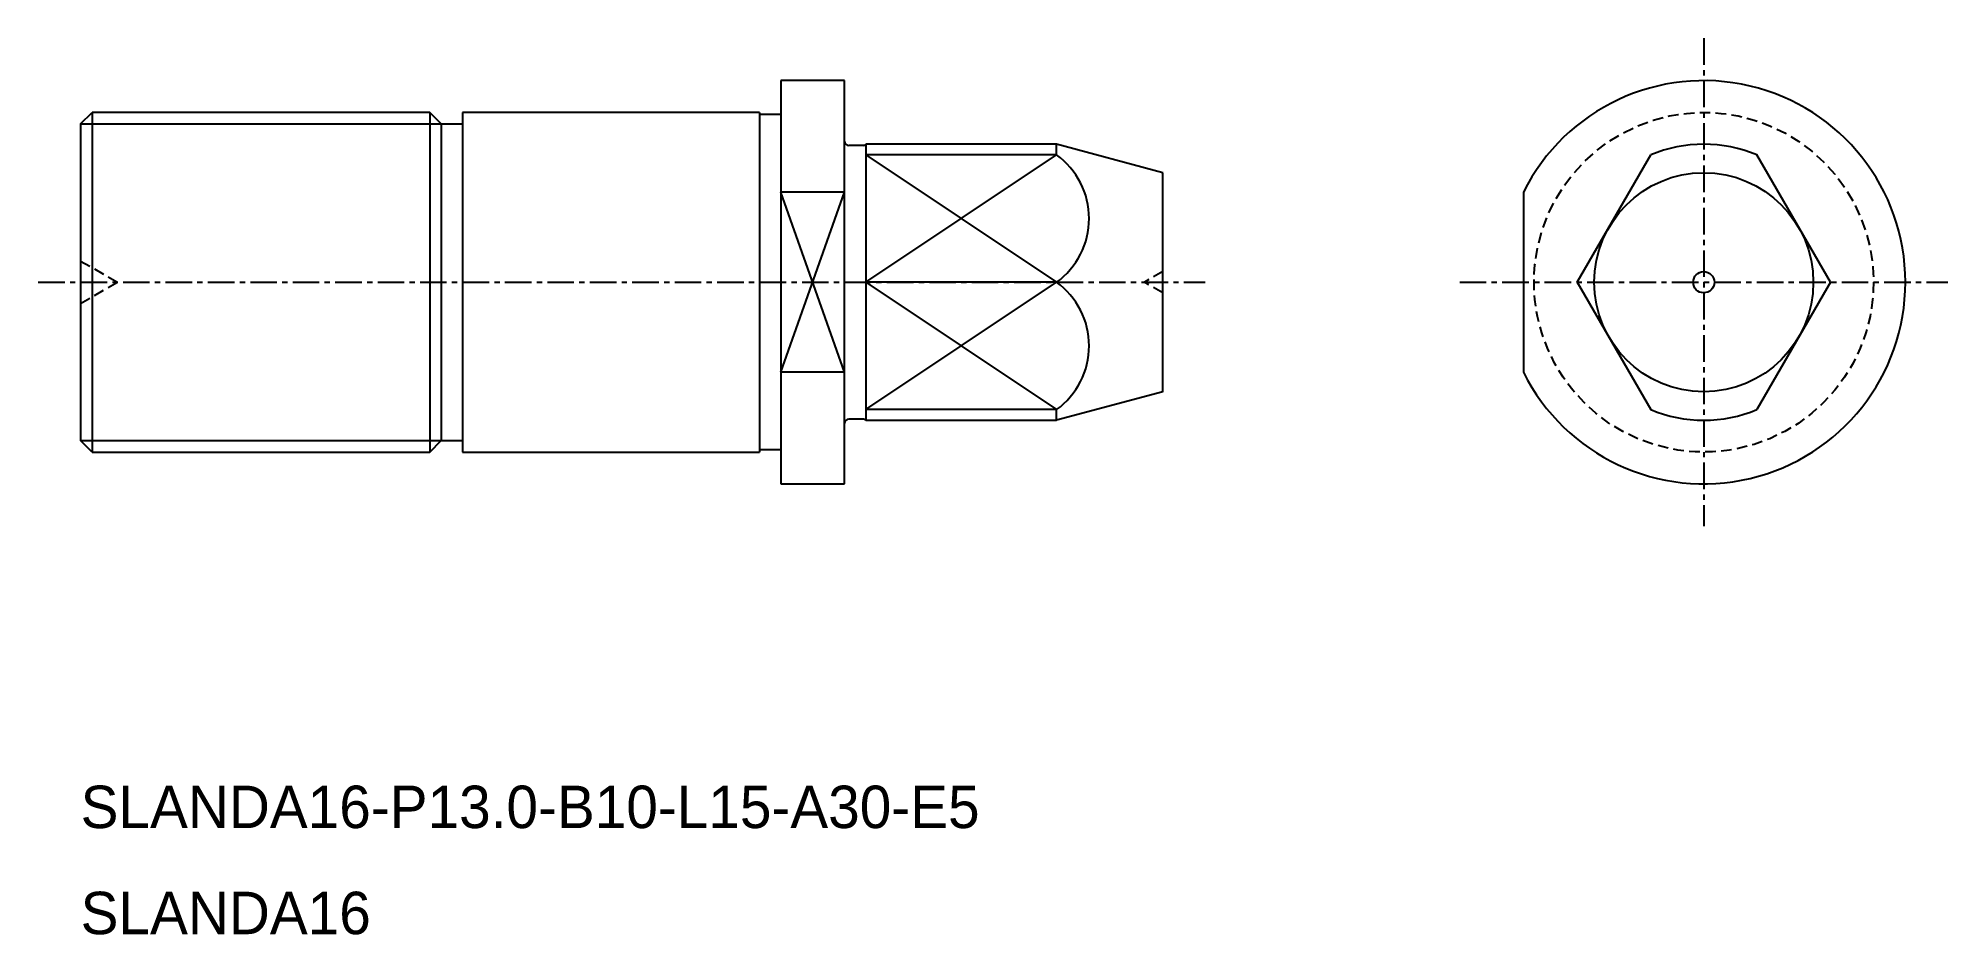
# Model space of a CAD drawing. Extents: x -1537.8 to -1447.8, y -281.3 to -239.
import ezdxf

# ---------------------------------------------------------------- set-up
doc = ezdxf.new("R2010")
doc.units = 0
doc.linetypes.add('CENTER', pattern=[2, 1.25, -0.25, 0.25, -0.25])
doc.linetypes.add('DASHED', pattern=[0.75, 0.5, -0.25])
doc.layers.get('0').update_dxf_attribs({"linetype": 'CONTINUOUS'})
doc.layers.add('CENTER', color=1, linetype='CENTER')

msp = doc.modelspace()

# ---------------------------------------------------------------- linework, layer by layer
at = {"color": 7, "linetype": 'CONTINUOUS'}
for p, q in [((-1499.786, -241.029), (-1502.786, -241.029)), ((-1502.786, -241.029), (-1502.786, -260.029)), ((-1499.786, -260.029), (-1499.786, -241.029)), ((-1535.786, -243.071), (-1535.244, -242.529)), ((-1535.244, -242.529), (-1535.244, -258.529)), ((-1519.327, -242.529), (-1535.244, -242.529)), ((-1519.327, -242.529), (-1519.327, -258.529)), ((-1518.786, -243.071), (-1519.327, -242.529)), ((-1503.786, -242.529), (-1517.786, -242.529)), ((-1517.786, -242.529), (-1517.786, -258.529)), ((-1503.786, -242.529), (-1503.786, -258.529)), ((-1502.786, -242.629), (-1503.786, -242.629)), ((-1535.786, -243.071), (-1535.786, -257.988)), ((-1518.786, -243.071), (-1517.786, -243.071)), ((-1518.786, -243.071), (-1518.786, -257.988)), ((-1498.918, -244.079), (-1499.586, -244.079)), ((-1489.786, -244.029), (-1498.786, -244.029)), ((-1498.786, -244.029), (-1498.786, -257.029)), ((-1489.786, -244.529), (-1489.786, -244.029)), ((-1484.786, -245.369), (-1489.786, -244.029)), ((-1465.25, -250.529), (-1461.786, -244.529)), ((-1453.322, -250.529), (-1456.786, -244.529)), ((-1484.786, -255.689), (-1484.786, -245.369)), ((-1465.25, -250.529), (-1461.786, -256.529)), ((-1453.322, -250.529), (-1456.786, -256.529)), ((-1484.786, -255.689), (-1489.786, -257.029)), ((-1498.918, -256.979), (-1499.586, -256.979)), ((-1498.786, -257.029), (-1489.786, -257.029)), ((-1489.786, -257.029), (-1489.786, -256.529)), ((-1535.244, -258.529), (-1535.786, -257.988)), ((-1519.327, -258.529), (-1518.786, -257.988)), ((-1518.786, -257.988), (-1517.786, -257.988)), ((-1535.244, -258.529), (-1519.327, -258.529)), ((-1517.786, -258.529), (-1503.786, -258.529)), ((-1502.786, -258.429), (-1503.786, -258.429)), ((-1502.786, -260.029), (-1499.786, -260.029))]:
    msp.add_line(p, q, dxfattribs=at)
at = {"color": 3, "linetype": 'CONTINUOUS'}
for p, q in [((-1535.786, -243.071), (-1518.786, -243.071)), ((-1498.786, -244.529), (-1489.786, -250.529)), ((-1498.786, -250.529), (-1489.786, -244.529)), ((-1499.786, -254.772), (-1502.786, -246.286)), ((-1502.786, -254.772), (-1499.786, -246.286)), ((-1498.786, -250.529), (-1489.786, -256.529)), ((-1498.786, -256.529), (-1489.786, -250.529)), ((-1535.786, -257.988), (-1518.786, -257.988))]:
    msp.add_line(p, q, dxfattribs=at)
for p, q in [((-1489.786, -244.529), (-1498.786, -244.529)), ((-1499.786, -246.286), (-1502.786, -246.286)), ((-1467.786, -246.286), (-1467.786, -254.772)), ((-1489.786, -250.529), (-1498.786, -250.529)), ((-1499.786, -254.772), (-1502.786, -254.772)), ((-1489.786, -256.529), (-1498.786, -256.529))]:
    msp.add_line(p, q)
at = {"color": 3, "linetype": 'DASHED'}
for p, q in [((-1535.786, -249.529), (-1534.054, -250.529)), ((-1484.786, -250.029), (-1485.652, -250.529)), ((-1535.786, -251.529), (-1534.054, -250.529)), ((-1484.786, -251.029), (-1485.652, -250.529))]:
    msp.add_line(p, q, dxfattribs=at)
msp.add_circle((-1459.286, -250.529), 8, dxfattribs=at)
at = {"color": 7, "linetype": 'CONTINUOUS'}
for radius in [5.16, 0.5]:
    msp.add_circle((-1459.286, -250.529), radius, dxfattribs=at)
for centre, radius, start, end in [((-1459.286, -250.529), 9.5, 206.52535, 153.47465), ((-1499.586, -243.879), 0.2, 180, 270), ((-1498.918, -243.879), 0.2, 270, 311.40962), ((-1459.286, -250.529), 6.5, 67.38014, 112.61986), ((-1499.586, -257.179), 0.2, 90, 180), ((-1498.918, -257.179), 0.2, 48.59038, 90), ((-1459.286, -250.529), 6.5, 247.38014, 292.61986)]:
    msp.add_arc(centre, radius, start, end, dxfattribs=at)
for centre in [(-1491.964, -247.529), (-1491.964, -253.529)]:
    msp.add_arc(centre, 3.707, 305.98028, 54.01972)
at = {"layer": 'CENTER', "color": 1, "linetype": 'CENTER'}
for p, q in [((-1459.286, -239.029), (-1459.286, -262.029)), ((-1537.786, -250.529), (-1482.786, -250.529)), ((-1470.786, -250.529), (-1447.786, -250.529))]:
    msp.add_line(p, q, dxfattribs=at)

# ---------------------------------------------------------------- texts
at = {"color": 7, "linetype": 'CONTINUOUS'}
for s, p in [('SLANDA16-P13.0-B10-L15-A30-E5', (-1535.786, -276.25)), ('SLANDA16', (-1535.786, -281.25))]:
    msp.add_text(s, height=2, dxfattribs=at).set_placement(p)

doc.saveas('drawing.dxf')
